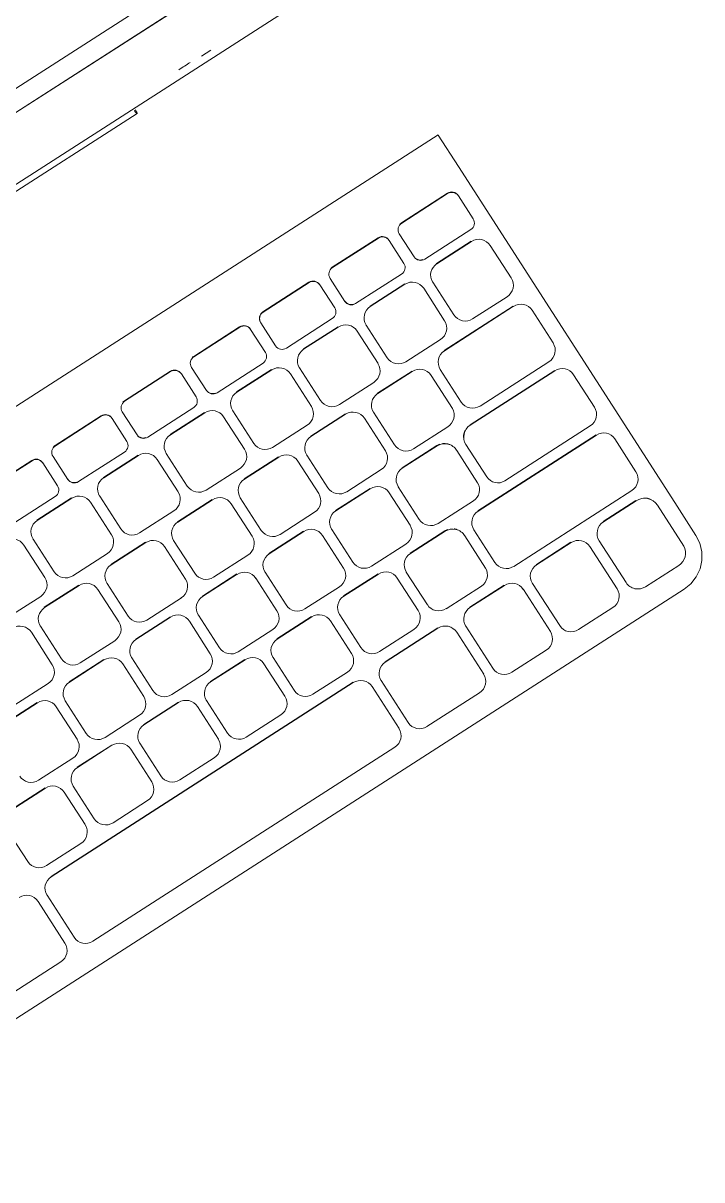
# Model space of a CAD drawing. Header units: metres. Extents: x -71 to 881, y -503 to 661.
# Drawn here: x 189.6666 to 189.8406, y 525.1222 to 525.4189 of the extents above; entities that cross this region are included whole.
import ezdxf

# ---------------------------------------------------------------- set-up
doc = ezdxf.new("R2010")
doc.units = ezdxf.units.M
doc.layers.add('07. Mobiliário', color=51, linetype='Continuous', lineweight=5)

msp = doc.modelspace()

# ---------------------------------------------------------------- linework, layer by layer
at = {"layer": '07. Mobiliário', "lineweight": 5}
for p, q in [((189.83453, 525.50517), (189.39047, 525.21954)), ((189.39047, 525.21954), (189.83453, 525.50517)), ((189.81491, 525.49871), (189.40449, 525.23471)), ((189.40449, 525.23471), (189.81491, 525.49871)), ((189.80929, 525.47047), (189.43251, 525.22811)), ((189.71227, 525.41036), (189.71471, 525.41193)), ((189.69579, 525.39573), (189.54759, 525.3004)), ((189.52063, 525.2279), (189.77294, 525.3902)), ((189.77817, 525.38207), (189.77296, 525.39017)), ((189.8336, 525.29589), (189.77817, 525.38207)), ((189.77534, 525.37523), (189.76356, 525.36766)), ((189.76362, 525.36758), (189.77539, 525.37515)), ((189.77815, 525.37456), (189.78194, 525.36866)), ((189.75759, 525.36382), (189.74581, 525.35624)), ((189.74587, 525.35616), (189.75764, 525.36373)), ((189.7668, 525.35893), (189.76301, 525.36483)), ((189.78133, 525.36591), (189.76956, 525.35834)), ((189.7604, 525.36314), (189.76419, 525.35725)), ((189.78145, 525.36296), (189.77258, 525.35725)), ((189.77264, 525.35717), (189.7815, 525.36288)), ((189.78627, 525.36193), (189.78633, 525.36185)), ((189.78633, 525.36185), (189.79169, 525.3535)), ((189.76358, 525.35449), (189.75181, 525.34692)), ((189.73983, 525.3524), (189.72806, 525.34482)), ((189.72811, 525.34474), (189.73989, 525.35231)), ((189.74264, 525.35173), (189.74644, 525.34583)), ((189.74905, 525.34751), (189.74526, 525.35341)), ((189.76438, 525.35198), (189.75551, 525.34627)), ((189.75556, 525.34619), (189.76443, 525.35189)), ((189.77158, 525.35242), (189.77153, 525.3525)), ((189.77698, 525.34404), (189.77158, 525.35242)), ((189.7692, 525.35095), (189.76925, 525.35087)), ((189.76925, 525.35087), (189.77462, 525.34252)), ((189.79063, 525.34869), (189.7818, 525.34301)), ((189.79221, 525.34631), (189.77451, 525.33493)), ((189.77457, 525.33484), (189.79227, 525.34623)), ((189.74583, 525.34308), (189.73405, 525.3355)), ((189.79697, 525.3453), (189.79703, 525.34521)), ((189.79703, 525.34521), (189.80242, 525.33683)), ((189.72208, 525.34098), (189.71031, 525.3334)), ((189.71036, 525.33332), (189.72213, 525.34089)), ((189.72489, 525.34031), (189.72869, 525.33441)), ((189.7313, 525.33609), (189.7275, 525.34199)), ((189.7473, 525.341), (189.73844, 525.33529)), ((189.73849, 525.33521), (189.74736, 525.34091)), ((189.75213, 525.33997), (189.75218, 525.33988)), ((189.75218, 525.33988), (189.75755, 525.33154)), ((189.75451, 525.34144), (189.75446, 525.34152)), ((189.7599, 525.33306), (189.75451, 525.34144)), ((189.77356, 525.33771), (189.76472, 525.33203)), ((189.71355, 525.32467), (189.70975, 525.33057)), ((189.72808, 525.33166), (189.7163, 525.32408)), ((189.80135, 525.33202), (189.78369, 525.32065)), ((189.70433, 525.32956), (189.69255, 525.32199)), ((189.69261, 525.3219), (189.70438, 525.32948)), ((189.70714, 525.32889), (189.71092, 525.32301)), ((189.73023, 525.33001), (189.7213, 525.32427)), ((189.72135, 525.32418), (189.73029, 525.32993)), ((189.73505, 525.32899), (189.73511, 525.3289)), ((189.73511, 525.3289), (189.74047, 525.32056)), ((189.73744, 525.33046), (189.73738, 525.33054)), ((189.74283, 525.32207), (189.73744, 525.33046)), ((189.76627, 525.32962), (189.7574, 525.32392)), ((189.75746, 525.32384), (189.76633, 525.32954)), ((189.77109, 525.3286), (189.77115, 525.32851)), ((189.77115, 525.32851), (189.77661, 525.32001)), ((189.7735, 525.33003), (189.77345, 525.33011)), ((189.77887, 525.32168), (189.7735, 525.33003)), ((189.80284, 525.3298), (189.78113, 525.31583)), ((189.78118, 525.31575), (189.80289, 525.32971)), ((189.8076, 525.32878), (189.80765, 525.3287)), ((189.80765, 525.3287), (189.81301, 525.32036)), ((189.75648, 525.32673), (189.74765, 525.32105)), ((189.69578, 525.31327), (189.692, 525.31915)), ((189.71031, 525.32026), (189.69854, 525.31269)), ((189.7131, 525.31903), (189.70428, 525.31335)), ((189.70433, 525.31326), (189.71316, 525.31894)), ((189.72031, 525.31947), (189.72025, 525.31955)), ((189.7257, 525.31109), (189.72031, 525.31947)), ((189.75641, 525.31908), (189.75635, 525.31917)), ((189.7618, 525.3107), (189.75641, 525.31908)), ((189.68658, 525.31814), (189.6748, 525.31057)), ((189.67486, 525.31048), (189.68663, 525.31806)), ((189.68939, 525.31747), (189.69317, 525.31159)), ((189.71792, 525.318), (189.71798, 525.31791)), ((189.71798, 525.31791), (189.72334, 525.30957)), ((189.73942, 525.31578), (189.73052, 525.31006)), ((189.7492, 525.31864), (189.74031, 525.31292)), ((189.74036, 525.31284), (189.74925, 525.31856)), ((189.75402, 525.31761), (189.75407, 525.31753)), ((189.75407, 525.31753), (189.75944, 525.30919)), ((189.77545, 525.31536), (189.76662, 525.30968)), ((189.81348, 525.3133), (189.78314, 525.29379)), ((189.78319, 525.29371), (189.81353, 525.31322)), ((189.81195, 525.31555), (189.79008, 525.30148)), ((189.77263, 525.3105), (189.76371, 525.30477)), ((189.76377, 525.30469), (189.77268, 525.31042)), ((189.78008, 525.31077), (189.78003, 525.31086)), ((189.78542, 525.30247), (189.78008, 525.31077)), ((189.8182, 525.3123), (189.81825, 525.31221)), ((189.81825, 525.31221), (189.82366, 525.30381)), ((189.67803, 525.30185), (189.67425, 525.30773)), ((189.69256, 525.30884), (189.68078, 525.30127)), ((189.69607, 525.30807), (189.6872, 525.30237)), ((189.68726, 525.30228), (189.69613, 525.30799)), ((189.70089, 525.30704), (189.70095, 525.30696)), ((189.70095, 525.30696), (189.70631, 525.29862)), ((189.70328, 525.30851), (189.70322, 525.3086)), ((189.70867, 525.30013), (189.70328, 525.30851)), ((189.73207, 525.30765), (189.72324, 525.30198)), ((189.7233, 525.30189), (189.73212, 525.30757)), ((189.73931, 525.30809), (189.73926, 525.30817)), ((189.7447, 525.29971), (189.73931, 525.30809)), ((189.77761, 525.30944), (189.77766, 525.30936)), ((189.77773, 525.30926), (189.78307, 525.30096)), ((189.66882, 525.30672), (189.65705, 525.29915)), ((189.6571, 525.29906), (189.66888, 525.30664)), ((189.67163, 525.30605), (189.67541, 525.30017)), ((189.72228, 525.30476), (189.71349, 525.2991)), ((189.73693, 525.30662), (189.73698, 525.30653)), ((189.73698, 525.30653), (189.74235, 525.29819)), ((189.75838, 525.30437), (189.74952, 525.29868)), ((189.75552, 525.29953), (189.74667, 525.29384)), ((189.74672, 525.29375), (189.75557, 525.29944)), ((189.76034, 525.2985), (189.76039, 525.29842)), ((189.76039, 525.29842), (189.76576, 525.29007)), ((189.76272, 525.29997), (189.76267, 525.30005)), ((189.76811, 525.29159), (189.76272, 525.29997)), ((189.8226, 525.29899), (189.79232, 525.27952)), ((189.67481, 525.29742), (189.66303, 525.28985)), ((189.679, 525.29709), (189.67013, 525.29138)), ((189.67018, 525.2913), (189.67905, 525.29701)), ((189.68382, 525.29606), (189.68387, 525.29598)), ((189.68387, 525.29598), (189.68924, 525.28763)), ((189.68621, 525.29753), (189.68615, 525.29761)), ((189.6916, 525.28915), (189.68621, 525.29753)), ((189.71504, 525.2967), (189.70617, 525.29099)), ((189.70622, 525.29091), (189.71509, 525.29662)), ((189.71986, 525.29567), (189.71992, 525.29559)), ((189.71992, 525.29559), (189.72528, 525.28725)), ((189.72225, 525.29714), (189.72219, 525.29722)), ((189.72764, 525.28876), (189.72225, 525.29714)), ((189.782, 525.29636), (189.77297, 525.29055)), ((189.82363, 525.29642), (189.81528, 525.29105)), ((189.81533, 525.29096), (189.82368, 525.29633)), ((189.82918, 525.29523), (189.83592, 525.28475)), ((189.83901, 525.28748), (189.8336, 525.29589)), ((189.70525, 525.2938), (189.69642, 525.28812)), ((189.74129, 525.29341), (189.73246, 525.28773)), ((189.74567, 525.289), (189.74562, 525.28909)), ((189.66913, 525.28655), (189.66908, 525.28663)), ((189.67452, 525.27817), (189.66913, 525.28655)), ((189.70517, 525.28616), (189.70512, 525.28624)), ((189.71056, 525.27778), (189.70517, 525.28616)), ((189.73847, 525.28856), (189.7296, 525.28286)), ((189.72965, 525.28277), (189.73852, 525.28848)), ((189.74329, 525.28753), (189.74334, 525.28745)), ((189.74334, 525.28745), (189.74871, 525.27911)), ((189.75106, 525.28062), (189.74567, 525.289)), ((189.77468, 525.28861), (189.76579, 525.28289)), ((189.76584, 525.28281), (189.77473, 525.28853)), ((189.77966, 525.28755), (189.77972, 525.28747)), ((189.77977, 525.28738), (189.78511, 525.27908)), ((189.78213, 525.28889), (189.78207, 525.28898)), ((189.7875, 525.28055), (189.78213, 525.28889)), ((189.81425, 525.28608), (189.8142, 525.28617)), ((189.82114, 525.27538), (189.81425, 525.28608)), ((189.66675, 525.28508), (189.6668, 525.285)), ((189.6668, 525.285), (189.67217, 525.27665)), ((189.69797, 525.28572), (189.6891, 525.28001)), ((189.68915, 525.27993), (189.69802, 525.28563)), ((189.70279, 525.28469), (189.70284, 525.28461)), ((189.70284, 525.28461), (189.70821, 525.27626)), ((189.7647, 525.28526), (189.75589, 525.27959)), ((189.807, 525.28572), (189.79813, 525.28002)), ((189.79818, 525.27993), (189.80705, 525.28564)), ((189.81182, 525.2847), (189.81187, 525.28461)), ((189.81187, 525.28461), (189.81882, 525.2738)), ((189.68818, 525.28282), (189.67935, 525.27714)), ((189.72422, 525.28243), (189.71539, 525.27675)), ((189.72139, 525.27758), (189.71252, 525.27187)), ((189.71258, 525.27179), (189.72145, 525.2775)), ((189.7286, 525.27802), (189.72855, 525.2781)), ((189.73399, 525.26964), (189.7286, 525.27802)), ((189.75759, 525.27765), (189.74872, 525.27195)), ((189.74878, 525.27186), (189.75765, 525.27757)), ((189.7648, 525.27809), (189.76475, 525.27818)), ((189.77019, 525.26971), (189.7648, 525.27809)), ((189.83462, 525.27977), (189.82613, 525.27432)), ((189.68089, 525.27474), (189.67202, 525.26903)), ((189.67208, 525.26895), (189.68095, 525.27465)), ((189.6881, 525.27518), (189.68805, 525.27526)), ((189.69349, 525.2668), (189.6881, 525.27518)), ((189.72622, 525.27655), (189.72627, 525.27647)), ((189.72627, 525.27647), (189.73164, 525.26812)), ((189.74764, 525.27429), (189.73881, 525.26861)), ((189.76242, 525.27662), (189.76247, 525.27654)), ((189.76247, 525.27654), (189.76784, 525.2682)), ((189.78404, 525.27449), (189.77501, 525.26868)), ((189.78992, 525.27474), (189.78105, 525.26904)), ((189.78111, 525.26895), (189.78997, 525.27466)), ((189.79713, 525.27518), (189.79707, 525.27527)), ((189.80411, 525.26433), (189.79713, 525.27518)), ((189.60052, 525.12219), (189.83601, 525.27366)), ((189.6711, 525.27184), (189.66227, 525.26616)), ((189.68572, 525.27371), (189.68577, 525.27362)), ((189.68577, 525.27362), (189.69114, 525.26528)), ((189.70714, 525.27145), (189.69831, 525.26577)), ((189.79474, 525.27372), (189.7948, 525.27363)), ((189.7948, 525.27363), (189.80173, 525.26286)), ((189.81776, 525.26899), (189.80893, 525.26331)), ((189.70432, 525.2666), (189.69545, 525.26089)), ((189.69551, 525.26081), (189.70437, 525.26651)), ((189.70914, 525.26557), (189.7092, 525.26549)), ((189.7092, 525.26549), (189.71456, 525.25714)), ((189.71153, 525.26704), (189.71147, 525.26712)), ((189.71692, 525.25866), (189.71153, 525.26704)), ((189.74052, 525.26667), (189.73165, 525.26096)), ((189.7317, 525.26088), (189.74057, 525.26659)), ((189.74534, 525.26564), (189.7454, 525.26556)), ((189.7454, 525.26556), (189.75076, 525.25722)), ((189.74773, 525.26711), (189.74767, 525.26719)), ((189.75312, 525.25873), (189.74773, 525.26711)), ((189.66864, 525.26273), (189.6687, 525.26264)), ((189.6687, 525.26264), (189.67406, 525.2543)), ((189.67103, 525.2642), (189.67097, 525.26428)), ((189.67642, 525.25581), (189.67103, 525.2642)), ((189.73057, 525.26331), (189.72174, 525.25763)), ((189.76677, 525.26338), (189.75794, 525.2577)), ((189.77285, 525.26376), (189.75935, 525.25508)), ((189.7594, 525.255), (189.7729, 525.26368)), ((189.77767, 525.26274), (189.77772, 525.26265)), ((189.77772, 525.26265), (189.78463, 525.25192)), ((189.78005, 525.2642), (189.78, 525.26429)), ((189.78701, 525.25339), (189.78005, 525.2642)), ((189.69007, 525.26047), (189.68124, 525.25479)), ((189.80066, 525.25805), (189.79183, 525.25237)), ((189.68725, 525.25562), (189.67838, 525.24991)), ((189.67843, 525.24983), (189.6873, 525.25553)), ((189.69207, 525.25459), (189.69212, 525.2545)), ((189.69212, 525.2545), (189.69749, 525.24616)), ((189.69445, 525.25606), (189.6944, 525.25614)), ((189.69985, 525.24768), (189.69445, 525.25606)), ((189.72345, 525.25569), (189.71458, 525.24998)), ((189.71463, 525.2499), (189.7235, 525.2556)), ((189.72827, 525.25466), (189.72832, 525.25458)), ((189.72832, 525.25458), (189.73369, 525.24623)), ((189.73065, 525.25613), (189.7306, 525.25621)), ((189.73604, 525.24775), (189.73065, 525.25613)), ((189.7135, 525.25233), (189.70467, 525.24665)), ((189.7497, 525.2524), (189.74087, 525.24672)), ((189.673, 525.24949), (189.66417, 525.24381)), ((189.75115, 525.24981), (189.67373, 525.20001)), ((189.67379, 525.19993), (189.7512, 525.24972)), ((189.75597, 525.24878), (189.75602, 525.2487)), ((189.75602, 525.2487), (189.76293, 525.23796)), ((189.75835, 525.25025), (189.7583, 525.25033)), ((189.76528, 525.23948), (189.75835, 525.25025)), ((189.67017, 525.24463), (189.66131, 525.23893)), ((189.66136, 525.23884), (189.67023, 525.24455)), ((189.67738, 525.24507), (189.67733, 525.24516)), ((189.68277, 525.23669), (189.67738, 525.24507)), ((189.70637, 525.24471), (189.6975, 525.239)), ((189.69756, 525.23892), (189.70643, 525.24462)), ((189.71358, 525.24515), (189.71353, 525.24523)), ((189.71897, 525.23677), (189.71358, 525.24515)), ((189.78356, 525.2471), (189.7701, 525.23845)), ((189.675, 525.24361), (189.67505, 525.24352)), ((189.67505, 525.24352), (189.68042, 525.23518)), ((189.7112, 525.24368), (189.71125, 525.24359)), ((189.71125, 525.24359), (189.71662, 525.23525)), ((189.69643, 525.24135), (189.68759, 525.23567)), ((189.73262, 525.24142), (189.72379, 525.23574)), ((189.6893, 525.23372), (189.68043, 525.22802)), ((189.68049, 525.22793), (189.68935, 525.23364)), ((189.76186, 525.23315), (189.68449, 525.18338)), ((189.69412, 525.2327), (189.69418, 525.23261)), ((189.69651, 525.23416), (189.69645, 525.23425)), ((189.7019, 525.22578), (189.69651, 525.23416)), ((189.67935, 525.23037), (189.67052, 525.22468)), ((189.69418, 525.23261), (189.69954, 525.22427)), ((189.71555, 525.23044), (189.70672, 525.22476)), ((189.67223, 525.22274), (189.66336, 525.21704)), ((189.66341, 525.21695), (189.67228, 525.22266)), ((189.67705, 525.22171), (189.6771, 525.22163)), ((189.6771, 525.22163), (189.68247, 525.21329)), ((189.67943, 525.22318), (189.67938, 525.22327)), ((189.68483, 525.2148), (189.67943, 525.22318)), ((189.69848, 525.21946), (189.68965, 525.21377)), ((189.66775, 525.20382), (189.66236, 525.2122)), ((189.68141, 525.20847), (189.67257, 525.20279)), ((189.67274, 525.19518), (189.67268, 525.19526)), ((189.67967, 525.1844), (189.67274, 525.19518)), ((189.67035, 525.19371), (189.67041, 525.19362)), ((189.67041, 525.19362), (189.67731, 525.18289)), ((189.67625, 525.17808), (189.66279, 525.16942))]:
    msp.add_line(p, q, dxfattribs=at)
at = {"layer": '07. Mobiliário', "lineweight": 5, "flags": 128}
for points in [[(189.6951, 525.39645), (189.69525, 525.39624), (189.6954, 525.39606), (189.69554, 525.3959), (189.69565, 525.39579), (189.69574, 525.39573), (189.69579, 525.39573)], [(189.69579, 525.39573), (189.6958, 525.39578), (189.69577, 525.39589), (189.6957, 525.39603), (189.6956, 525.39622), (189.69548, 525.39643), (189.69533, 525.39664)], [(189.83901, 525.28748), (189.84001, 525.28547), (189.84053, 525.2833), (189.84055, 525.28106), (189.84008, 525.27887), (189.83912, 525.27684), (189.83775, 525.27508), (189.83601, 525.27366)]]:
    msp.add_lwpolyline(points, dxfattribs=at)
at = {"layer": '07. Mobiliário', "lineweight": 5, "extrusion": (0, 0, -1)}
for centre, major_axis, start_param, end_param in [((189.77641, 525.37357), (-0.00168, -0.00108), 1.570796, 3.141593), ((189.77647, 525.37348), (0.00168, 0.00108), 4.712389, 6.283185), ((189.76469, 525.36591), (-0.00168, -0.00108), 0, 1.570796), ((189.76464, 525.36599), (0.00168, 0.00108), 4.45059, 4.712389), ((189.78026, 525.36758), (-0.00168, -0.00108), 3.141593, 4.712389), ((189.75866, 525.36215), (-0.00168, -0.00108), 1.570796, 3.141593), ((189.75871, 525.36206), (0.00168, 0.00108), 4.712389, 6.283185), ((189.78338, 525.35995), (-0.00294, -0.00189), 1.570796, 3.141593), ((189.76843, 525.36009), (-0.00168, -0.00108), 4.974188, 6.283185), ((189.76849, 525.36001), (0.00168, 0.00108), 1.570796, 3.141593), ((189.74694, 525.35449), (0.00168, 0.00108), 3.141593, 4.712389), ((189.74689, 525.35457), (0.00168, 0.00108), 4.45059, 4.712389), ((189.76251, 525.35616), (-0.00168, -0.00108), 3.141593, 4.712389), ((189.77449, 525.35429), (-0.00291, -0.00187), 0, 1.570796), ((189.74091, 525.35073), (-0.00168, -0.00108), 1.570796, 3.141593), ((189.74096, 525.35064), (0.00168, 0.00108), 4.712389, 6.283185), ((189.76631, 525.34897), (0.00294, 0.00189), 4.712389, 6.283185), ((189.78875, 525.35161), (-0.00294, -0.00189), 3.141593, 4.712389), ((189.74476, 525.34474), (-0.00168, -0.00108), 3.141593, 4.712389), ((189.75068, 525.34867), (-0.00168, -0.00108), 4.974188, 6.283185), ((189.75073, 525.34859), (0.00168, 0.00108), 1.570796, 3.141593), ((189.75742, 525.34331), (0.00291, 0.00187), 3.141593, 4.712389), ((189.79412, 525.34334), (0.00291, 0.00187), 4.712389, 6.283185), ((189.72913, 525.34315), (0.00168, 0.00108), 3.141593, 4.712389), ((189.72919, 525.34307), (0.00168, 0.00108), 3.141593, 4.712389), ((189.77168, 525.34063), (-0.00294, -0.00189), 3.141593, 4.712389), ((189.77992, 525.34593), (0.00294, 0.00189), 1.570796, 3.141593), ((189.72315, 525.33931), (-0.00168, -0.00108), 1.570796, 3.141593), ((189.72321, 525.33922), (-0.00168, -0.00108), 1.570796, 3.141593), ((189.74924, 525.33799), (0.00294, 0.00189), 4.712389, 6.283185), ((189.79948, 525.33494), (-0.00294, -0.00189), 3.141593, 4.712389), ((189.727, 525.33333), (-0.00168, -0.00108), 3.141593, 4.712389), ((189.73298, 525.33717), (0.00168, 0.00108), 1.570796, 3.141593), ((189.74034, 525.33232), (0.00291, 0.00187), 3.141593, 4.712389), ((189.77645, 525.33192), (-0.00294, -0.00189), 0, 1.570796), ((189.71143, 525.33165), (-0.00168, -0.00108), 0, 1.570796), ((189.71138, 525.33173), (0.00168, 0.00108), 4.45059, 4.712389), ((189.73216, 525.32701), (-0.00294, -0.00189), 1.570796, 3.141593), ((189.7546, 525.32965), (-0.00294, -0.00189), 3.141593, 4.712389), ((189.76285, 525.33495), (0.00294, 0.00189), 1.570796, 3.141593), ((189.7682, 525.32662), (0.00294, 0.00189), 4.712389, 6.283185), ((189.80474, 525.32683), (0.00291, 0.00187), 4.712389, 6.283185), ((189.7054, 525.32789), (-0.00168, -0.00108), 1.570796, 3.141593), ((189.70546, 525.32781), (0.00168, 0.00108), 4.712389, 6.283185), ((189.71517, 525.32584), (-0.00168, -0.00108), 4.974188, 6.283185), ((189.71523, 525.32575), (-0.00168, -0.00108), 4.712389, 6.283185), ((189.69368, 525.32023), (-0.00168, -0.00108), 0, 1.570796), ((189.69363, 525.32032), (-0.00168, -0.00108), 1.308997, 1.570796), ((189.70924, 525.32193), (-0.00168, -0.00108), 3.141593, 4.712389), ((189.72319, 525.32132), (-0.00288, -0.00185), 0, 1.570796), ((189.74577, 525.32397), (0.00294, 0.00189), 1.570796, 3.141593), ((189.75931, 525.32095), (0.00291, 0.00187), 3.141593, 4.712389), ((189.78181, 525.32358), (0.00294, 0.00189), 1.570796, 3.141593), ((189.71503, 525.31602), (-0.00294, -0.00189), 1.570796, 3.141593), ((189.73755, 525.31868), (-0.00292, -0.00188), 3.141593, 4.712389), ((189.75113, 525.31564), (0.00294, 0.00189), 4.712389, 6.283185), ((189.77357, 525.31828), (-0.00295, -0.00189), 3.195384, 4.712389), ((189.81007, 525.31847), (-0.00294, -0.00189), 3.141593, 4.712389), ((189.68765, 525.31647), (-0.00168, -0.00108), 1.570796, 3.141593), ((189.6877, 525.31639), (-0.00168, -0.00108), 1.570796, 3.141593), ((189.78312, 525.31273), (0.00304, 0.00196), 3.141593, 4.712389), ((189.69741, 525.31444), (-0.00168, -0.00108), 4.974188, 6.283185), ((189.69746, 525.31435), (0.00168, 0.00108), 1.570796, 3.141593), ((189.70618, 525.31038), (0.00291, 0.00187), 3.141593, 4.712389), ((189.74222, 525.30996), (0.00291, 0.00187), 3.141593, 4.712389), ((189.78307, 525.31281), (-0.00304, -0.00196), 0.523599, 1.047198), ((189.81537, 525.31036), (0.00288, 0.00185), 4.712389, 6.283185), ((189.67593, 525.30881), (-0.00168, -0.00108), 0, 1.570796), ((189.67588, 525.3089), (0.00168, 0.00108), 4.45059, 4.712389), ((189.69148, 525.31051), (-0.00168, -0.00108), 3.141593, 4.712389), ((189.72864, 525.31298), (0.00294, 0.00189), 1.570796, 3.141593), ((189.76474, 525.3126), (0.00294, 0.00189), 1.570796, 3.141593), ((189.77457, 525.30748), (-0.00304, -0.00196), 1.570796, 1.799859), ((189.77462, 525.3074), (-0.00304, -0.00196), 1.570796, 3.174234), ((189.77457, 525.30748), (-0.00304, -0.00196), 2.028921, 2.716109), ((189.6699, 525.30505), (-0.00168, -0.00108), 1.570796, 3.141593), ((189.66995, 525.30497), (0.00168, 0.00108), 4.712389, 6.283185), ((189.698, 525.30507), (-0.00294, -0.00189), 1.570796, 3.141593), ((189.7204, 525.30768), (-0.00294, -0.00189), 3.141593, 4.712389), ((189.73401, 525.30463), (0.00297, 0.00191), 4.712389, 6.283185), ((189.7565, 525.30729), (-0.00294, -0.00189), 3.141593, 4.712389), ((189.76561, 525.30183), (-0.00288, -0.00185), 0, 1.570796), ((189.67966, 525.30302), (-0.00168, -0.00108), 4.974188, 6.283185), ((189.67971, 525.30294), (-0.00168, -0.00108), 4.712389, 6.283185), ((189.68911, 525.2994), (0.00291, 0.00187), 3.141593, 4.712389), ((189.72515, 525.29901), (0.00291, 0.00187), 3.141593, 4.712389), ((189.78018, 525.29918), (-0.00285, -0.00183), 3.162325, 4.712389), ((189.78827, 525.3043), (0.00284, 0.00183), 1.570796, 3.141593), ((189.82072, 525.30192), (-0.00294, -0.00189), 3.141593, 4.712389), ((189.67373, 525.29909), (-0.00168, -0.00108), 3.141593, 4.712389), ((189.70337, 525.29672), (-0.00294, -0.00189), 3.141593, 4.712389), ((189.71161, 525.30202), (-0.00294, -0.00189), 4.712389, 6.283185), ((189.73942, 525.29631), (-0.00292, -0.00188), 3.141593, 4.712389), ((189.74764, 525.3016), (0.00294, 0.00189), 1.570796, 3.141593), ((189.75745, 525.29652), (0.00294, 0.00189), 4.712389, 6.283185), ((189.68093, 525.29409), (-0.00294, -0.00189), 1.570796, 3.141593), ((189.71697, 525.29369), (0.00294, 0.00189), 4.712389, 6.283185), ((189.82584, 525.29298), (0.00339, 0.00218), 4.712389, 6.259195), ((189.82579, 525.29306), (-0.00339, -0.00218), 2.086398, 2.602), ((189.74858, 525.29087), (-0.00291, -0.00187), 0, 1.570796), ((189.78507, 525.29078), (0.00294, 0.00189), 3.141593, 4.712389), ((189.67204, 525.28842), (-0.00291, -0.00187), 0, 1.570796), ((189.69454, 525.29104), (0.00294, 0.00189), 1.570796, 3.141593), ((189.70808, 525.28803), (0.00291, 0.00187), 3.141593, 4.712389), ((189.7404, 525.28556), (0.00294, 0.00189), 4.712389, 6.283185), ((189.76282, 525.28818), (-0.00294, -0.00189), 3.141593, 4.712389), ((189.77108, 525.2935), (0.00297, 0.00191), 1.570796, 3.141593), ((189.77667, 525.28551), (0.00304, 0.00196), 4.712389, 6.312289), ((189.77662, 525.28559), (-0.00304, -0.00196), 2.256468, 2.485025), ((189.81724, 525.288), (0.00299, 0.00192), 3.141593, 4.712389), ((189.66386, 525.2831), (-0.00294, -0.00189), 1.570796, 3.141593), ((189.6863, 525.28574), (-0.00294, -0.00189), 3.141593, 4.712389), ((189.6999, 525.28271), (-0.00294, -0.00189), 1.570796, 3.141593), ((189.72234, 525.28535), (-0.00294, -0.00189), 3.141593, 4.712389), ((189.73058, 525.29065), (-0.00294, -0.00189), 4.712389, 6.283185), ((189.77662, 525.28559), (-0.00304, -0.00196), 1.570796, 1.799354), ((189.80893, 525.28272), (-0.00294, -0.00189), 1.570796, 3.141593), ((189.83258, 525.28294), (-0.00319, -0.00205), 3.215943, 4.712389), ((189.73151, 525.27989), (-0.00291, -0.00187), 0, 1.570796), ((189.75401, 525.28251), (0.00294, 0.00189), 1.570796, 3.141593), ((189.76768, 525.27995), (0.00288, 0.00185), 3.141593, 4.712389), ((189.79044, 525.28244), (0.00294, 0.00189), 1.570796, 3.141593), ((189.67747, 525.28006), (-0.00294, -0.00189), 4.712389, 6.283185), ((189.691, 525.27705), (-0.00291, -0.00187), 0, 1.570796), ((189.71351, 525.27967), (-0.00294, -0.00189), 4.712389, 6.283185), ((189.72333, 525.27457), (0.00294, 0.00189), 4.712389, 6.283185), ((189.74577, 525.27721), (-0.00294, -0.00189), 3.141593, 4.712389), ((189.75953, 525.27465), (-0.00294, -0.00189), 1.570796, 3.141593), ((189.78222, 525.27731), (-0.00285, -0.00183), 3.166106, 4.712389), ((189.80003, 525.27705), (-0.00291, -0.00187), 0, 1.570796), ((189.66922, 525.27476), (-0.00294, -0.00189), 3.141593, 4.712389), ((189.68283, 525.27173), (-0.00294, -0.00189), 1.570796, 3.141593), ((189.70526, 525.27437), (-0.00294, -0.00189), 3.141593, 4.712389), ((189.79185, 525.27174), (0.00294, 0.00189), 4.712389, 6.283185), ((189.82419, 525.27734), (0.00305, 0.00196), 1.570796, 3.141593), ((189.71443, 525.26891), (0.00291, 0.00187), 3.141593, 4.712389), ((189.75063, 525.26898), (-0.00291, -0.00187), 0, 1.570796), ((189.81588, 525.27191), (-0.00294, -0.00189), 3.141593, 4.712389), ((189.67393, 525.26606), (0.00291, 0.00187), 3.141593, 4.712389), ((189.73693, 525.27153), (0.00294, 0.00189), 1.570796, 3.141593), ((189.77313, 525.27161), (0.00294, 0.00189), 1.570796, 3.141593), ((189.78296, 525.26607), (0.00291, 0.00187), 3.141593, 4.712389), ((189.68819, 525.26339), (-0.00294, -0.00189), 3.141593, 4.712389), ((189.69643, 525.26869), (0.00294, 0.00189), 1.570796, 3.141593), ((189.70625, 525.26359), (-0.00294, -0.00189), 1.570796, 3.141593), ((189.72869, 525.26623), (-0.00294, -0.00189), 3.141593, 4.712389), ((189.74245, 525.26366), (0.00294, 0.00189), 4.712389, 6.283185), ((189.76489, 525.2663), (-0.00294, -0.00189), 3.141593, 4.712389), ((189.66575, 525.26075), (-0.00294, -0.00189), 1.570796, 3.141593), ((189.77478, 525.26076), (0.00294, 0.00189), 4.712389, 6.283185), ((189.79878, 525.26097), (0.00294, 0.00189), 0, 1.570796), ((189.80705, 525.26623), (0.00294, 0.00189), 1.570796, 3.141593), ((189.69736, 525.25793), (0.00291, 0.00187), 3.141593, 4.712389), ((189.73356, 525.258), (-0.00291, -0.00187), 0, 1.570796), ((189.71162, 525.25525), (-0.00294, -0.00189), 3.141593, 4.712389), ((189.71986, 525.26055), (0.00294, 0.00189), 1.570796, 3.141593), ((189.74782, 525.25532), (-0.00294, -0.00189), 3.141593, 4.712389), ((189.75606, 525.26062), (-0.00294, -0.00189), 4.712389, 6.283185), ((189.67112, 525.25241), (-0.00294, -0.00189), 3.141593, 4.712389), ((189.67936, 525.25771), (0.00294, 0.00189), 1.570796, 3.141593), ((189.68918, 525.25261), (-0.00294, -0.00189), 1.570796, 3.141593), ((189.72538, 525.25268), (0.00294, 0.00189), 4.712389, 6.283185), ((189.76126, 525.25212), (-0.00291, -0.00187), 0, 1.570796), ((189.78168, 525.25003), (-0.00294, -0.00189), 3.141593, 4.712389), ((189.78995, 525.25529), (0.00294, 0.00189), 1.570796, 3.141593), ((189.68029, 525.24694), (0.00291, 0.00187), 3.141593, 4.712389), ((189.70279, 525.24957), (0.00294, 0.00189), 1.570796, 3.141593), ((189.71649, 525.24702), (0.00291, 0.00187), 3.141593, 4.712389), ((189.73899, 525.24964), (-0.00294, -0.00189), 4.712389, 6.283185), ((189.75308, 525.2468), (-0.00294, -0.00189), 1.570796, 3.141593), ((189.67211, 525.24163), (0.00294, 0.00189), 4.712389, 6.283185), ((189.69455, 525.24427), (-0.00294, -0.00189), 3.141593, 4.712389), ((189.70831, 525.2417), (-0.00294, -0.00189), 1.570796, 3.141593), ((189.73075, 525.24434), (-0.00294, -0.00189), 3.141593, 4.712389), ((189.69941, 525.23603), (-0.00291, -0.00187), 0, 1.570796), ((189.76823, 525.24137), (-0.00294, -0.00189), 4.712389, 6.283185), ((189.68572, 525.23859), (0.00294, 0.00189), 1.570796, 3.141593), ((189.72191, 525.23866), (-0.00294, -0.00189), 4.712389, 6.283185), ((189.75998, 525.23607), (-0.00294, -0.00189), 3.141593, 4.712389), ((189.67747, 525.23329), (-0.00294, -0.00189), 3.141593, 4.712389), ((189.69123, 525.23072), (-0.00294, -0.00189), 1.570796, 3.141593), ((189.71367, 525.23336), (-0.00294, -0.00189), 3.141593, 4.712389), ((189.68234, 525.22505), (-0.00291, -0.00187), 0, 1.570796), ((189.66864, 525.22761), (0.00294, 0.00189), 1.570796, 3.141593), ((189.6966, 525.22238), (-0.00294, -0.00189), 3.141593, 4.712389), ((189.70484, 525.22768), (0.00294, 0.00189), 1.570796, 3.141593), ((189.67416, 525.21974), (-0.00294, -0.00189), 1.570796, 3.141593), ((189.67953, 525.21139), (-0.00294, -0.00189), 3.141593, 4.712389), ((189.68777, 525.2167), (0.00294, 0.00189), 1.570796, 3.141593), ((189.6707, 525.20571), (0.00294, 0.00189), 1.570796, 3.141593), ((189.67564, 525.19705), (-0.00291, -0.00187), 0, 1.570796), ((189.66746, 525.19173), (0.00294, 0.00189), 4.712389, 6.283185), ((189.67437, 525.181), (-0.00294, -0.00189), 3.141593, 4.712389), ((189.68261, 525.1863), (-0.00294, -0.00189), 4.712389, 6.283185)]:
    msp.add_ellipse(centre, major_axis=major_axis, ratio=0.992229, start_param=start_param, end_param=end_param, dxfattribs=at)
at = {"layer": '07. Mobiliário', "lineweight": 5}
msp.add_open_spline([(189.70649, 525.4069), (189.70748, 525.40754), (189.70846, 525.40817), (189.70944, 525.4088)], degree=3, dxfattribs=at)

doc.saveas('drawing.dxf')
